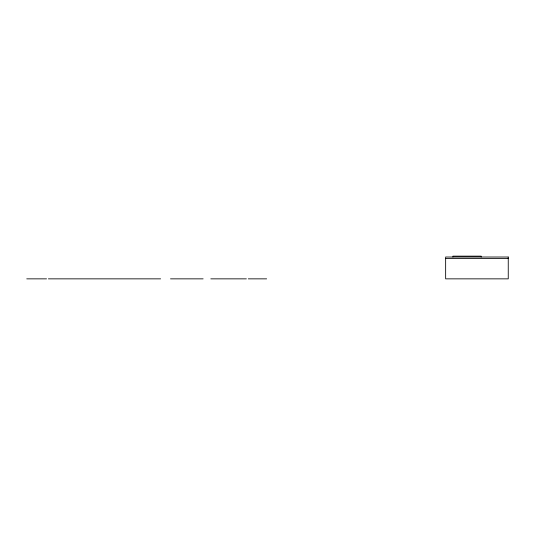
<?xml version="1.0" encoding="UTF-8"?>
<svg xmlns="http://www.w3.org/2000/svg" width="535" height="535" viewBox="0 0 535 535"><rect width="100%" height="100%" fill="white"/><g stroke="black" fill="none" stroke-linecap="round" stroke-linejoin="round"><path stroke-width="0.8" d="M445.648 258.472L508.25 258.472M26.75 278.855L46.552 278.855M48.391 278.855L160.607 278.855M170.505 278.855L203.119 278.855M210.803 278.855L246.381 278.855M248.293 278.855L266.637 278.855M481.172 257.021L481.172 256.145L452.924 256.145L452.924 257.021M508.25 257.021L445.648 257.021L445.648 278.855L508.25 278.855L508.25 257.021"/></g></svg>
